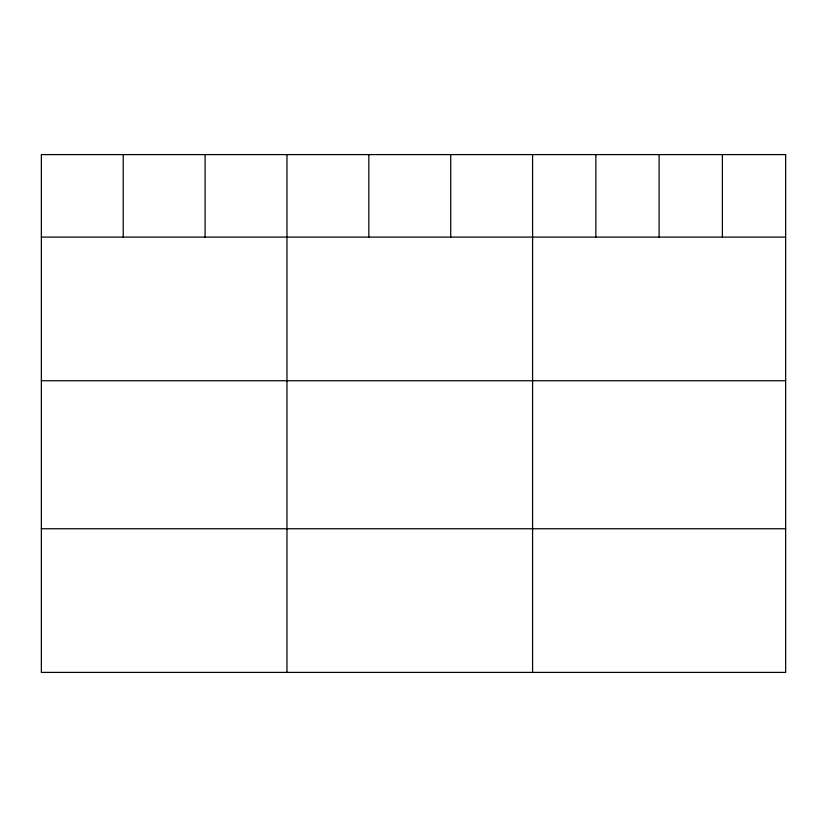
<?xml version="1.0" encoding="UTF-8"?>
<svg xmlns="http://www.w3.org/2000/svg" width="827" height="827" viewBox="0 0 827 827"><rect width="100%" height="100%" fill="white"/><g stroke="black" fill="none" stroke-linecap="round" stroke-linejoin="round"><path stroke-width="1.24" d="M41.35 237.091L785.65 237.091M41.35 380.74L785.65 380.74M41.35 528.753L785.65 528.753M722.384 154.597L722.384 237.091M659.119 154.597L659.119 237.091M595.853 154.597L595.853 237.091M532.588 154.597L532.588 672.403M450.715 154.597L450.715 237.091M368.842 154.597L368.842 237.091M286.969 154.597L286.969 672.403M205.096 154.597L205.096 237.091M123.223 154.597L123.223 237.091M785.65 154.597L41.35 154.597L41.35 672.403L785.65 672.403L785.65 154.597"/></g></svg>
